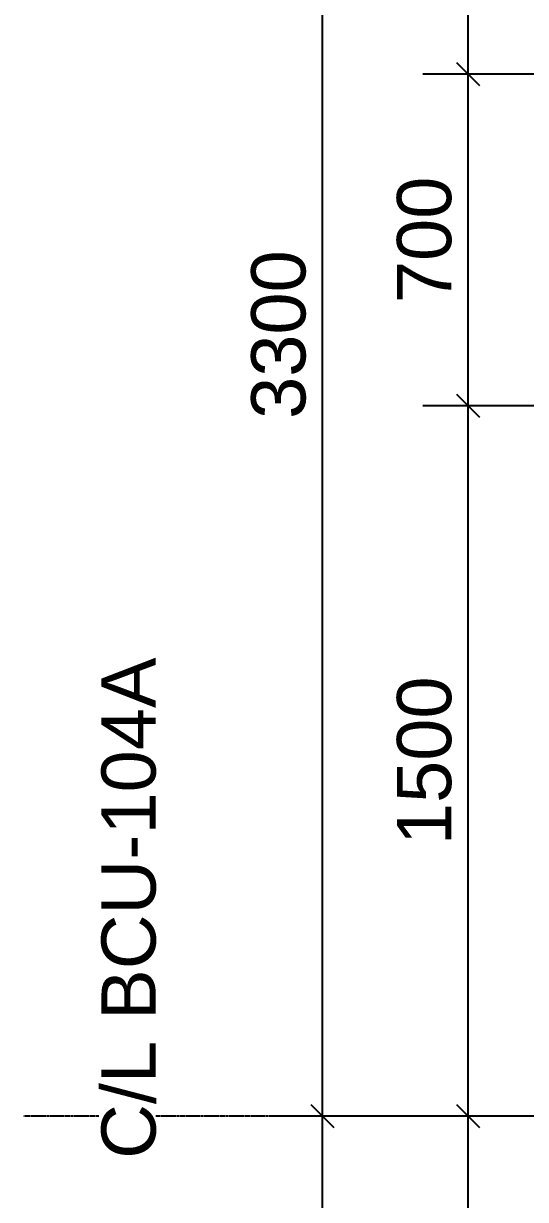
# Model space of a CAD drawing. Header units: millimetres. Extents: x 2102 to 21371, y 12217 to 26594.
# Drawn here: x 6932 to 7992, y 17845 to 20328 of the extents above; entities that cross this region are included whole.
import ezdxf

# ---------------------------------------------------------------- set-up
doc = ezdxf.new("R2010")
doc.units = ezdxf.units.MM
doc.linetypes.add('DXK_LINE_DOT3', pattern=[5.9187, 2.979, -0.9799, 0.9799, -0.9799])
doc.layers.add('6', color=7, linetype='Continuous')
doc.layers.add('7', color=7, linetype='Continuous')
doc.styles.add('Arial', font='arial.ttf', dxfattribs={"height": 0.2})

# ---------------------------------------------------------------- blocks, each defined once
blk = doc.blocks.new('Line-116860372-131663 - 114867')
at = {"layer": '7', "color": 1, "linetype": 'DXK_LINE_DOT3'}
blk.add_line((9575.6, 17195.8), (7450.6, 17195.8), dxfattribs=at)
blk = doc.blocks.new('StraightDimension-116860372-126109 - 114867')
at = {"layer": '6', "color": 3, "linetype": 'Continuous'}
for p, q in [((8654.9, 19040.8), (8594.9, 19100.8)), ((9681.8, 19070.8), (8504.9, 19070.8)), ((8624.9, 17195.8), (8624.9, 19070.8)), ((8594.9, 17225.8), (8654.9, 17165.8)), ((9525.6, 17195.8), (8504.9, 17195.8))]:
    blk.add_line(p, q, dxfattribs=at)
at = {"color": 0}
blk.add_wipeout([(8609.9, 18385.7), (8399.9, 18385.7), (8399.9, 17881), (8609.9, 17881)], dxfattribs=at).dxf.layer = '6'
at = {"layer": '6', "color": 7, "style": 'Arial'}
blk.add_text('1500', height=143.26, rotation=90.0002, dxfattribs=at).set_placement((8579.9, 17911))
blk = doc.blocks.new('StraightDimension-116860372-126110 - 114867')
at = {"layer": '6', "color": 3, "linetype": 'Continuous'}
for p, q in [((8654.9, 17165.8), (8594.9, 17225.8)), ((9525.6, 17195.8), (8504.9, 17195.8)), ((8624.9, 15320.8), (8624.9, 17195.8)), ((8594.9, 15350.8), (8654.9, 15290.8)), ((9288.1, 15320.8), (8504.9, 15320.8))]:
    blk.add_line(p, q, dxfattribs=at)
at = {"color": 0}
blk.add_wipeout([(8609.9, 16510.7), (8399.9, 16510.7), (8399.9, 16006), (8609.9, 16006)], dxfattribs=at).dxf.layer = '6'
at = {"layer": '6', "color": 7, "style": 'Arial'}
blk.add_text('1500', height=143.26, rotation=90.0002, dxfattribs=at).set_placement((8579.9, 16036))
blk = doc.blocks.new('StraightDimension-116860372-120026 - 114867')
at = {"layer": '6', "color": 3, "linetype": 'Continuous'}
for p, q in [((8240.1, 17195.8), (8240.1, 21320.8)), ((8210.1, 17225.8), (8270.1, 17165.8)), ((9525.6, 17195.8), (8120.1, 17195.8))]:
    blk.add_line(p, q, dxfattribs=at)
at = {"color": 0}
blk.add_wipeout([(8225.1, 19510.7), (8015.1, 19510.7), (8015.1, 19006), (8225.1, 19006)], dxfattribs=at).dxf.layer = '6'
at = {"layer": '6', "color": 7, "style": 'Arial'}
blk.add_text('3300', height=143.26, rotation=90.0002, dxfattribs=at).set_placement((8195.1, 19036))
blk = doc.blocks.new('StraightDimension-116860372-120027 - 114867')
at = {"layer": '6', "color": 3, "linetype": 'Continuous'}
for p, q in [((8270.1, 17165.8), (8210.1, 17225.8)), ((9525.6, 17195.8), (8120.1, 17195.8)), ((8240.1, 12570.8), (8240.1, 17195.8))]:
    blk.add_line(p, q, dxfattribs=at)
blk = doc.blocks.new('StraightDimension-116860372-126107 - 114867')
at = {"layer": '6', "color": 3, "linetype": 'Continuous'}
for p, q in [((8654.9, 21290.8), (8594.9, 21350.8)), ((9525.6, 21320.8), (8504.9, 21320.8)), ((8624.9, 19945.8), (8624.9, 21320.8)), ((8594.9, 19975.8), (8654.9, 19915.8)), ((9525.6, 19945.8), (8504.9, 19945.8))]:
    blk.add_line(p, q, dxfattribs=at)
at = {"color": 0}
blk.add_wipeout([(8609.9, 20885.7), (8399.9, 20885.7), (8399.9, 20381), (8609.9, 20381)], dxfattribs=at).dxf.layer = '6'
at = {"layer": '6', "color": 7, "style": 'Arial'}
blk.add_text('1100', height=143.26, rotation=90.0002, dxfattribs=at).set_placement((8579.9, 20411))
blk = doc.blocks.new('StraightDimension-116860372-126108 - 114867')
at = {"layer": '6', "color": 3, "linetype": 'Continuous'}
for p, q in [((8654.9, 19915.8), (8594.9, 19975.8)), ((9525.6, 19945.8), (8504.9, 19945.8)), ((8624.9, 19070.8), (8624.9, 19945.8)), ((8594.9, 19100.8), (8654.9, 19040.8)), ((9681.8, 19070.8), (8504.9, 19070.8))]:
    blk.add_line(p, q, dxfattribs=at)
at = {"color": 0}
blk.add_wipeout([(8609.9, 19705.1), (8399.9, 19705.1), (8399.9, 19311.6), (8609.9, 19311.6)], dxfattribs=at).dxf.layer = '6'
at = {"layer": '6', "color": 7, "style": 'Arial'}
blk.add_text('700', height=143.26, rotation=90.0002, dxfattribs=at).set_placement((8579.9, 19341.6))
blk = doc.blocks.new('Text-116860372-131670 - 114867')
at = {"color": 0, "linetype": 'Continuous'}
blk.add_wipeout([(7799.6, 18405.2), (7649.6, 18405.2), (7649.6, 17082.8), (7799.6, 17082.8)], dxfattribs=at).dxf.layer = '7'
at = {"layer": '7', "color": 7, "linetype": 'Continuous', "style": 'Arial'}
for s, p in [('L BCU-104A', (7799.6, 17282.8)), ('C/', (7799.6, 17082.8))]:
    blk.add_text(s, height=143.26, rotation=90.0002, dxfattribs=at).set_placement(p)

msp = doc.modelspace()

# ---------------------------------------------------------------- block references
at = {"xscale": 0.8, "yscale": 0.8, "zscale": 0.8}
msp.add_blockref('Line-116860372-131663 - 114867', (971.5, 4264.2), dxfattribs=at)

# ---------------------------------------------------------------- next in the draw order: block references
for name in ['StraightDimension-116860372-126109 - 114867', 'Text-116860372-131670 - 114867']:
    msp.add_blockref(name, (971.5, 4264.2), dxfattribs=at)

# ---------------------------------------------------------------- next in the draw order: block references
msp.add_blockref('StraightDimension-116860372-126110 - 114867', (971.5, 4264.2), dxfattribs=at)

# ---------------------------------------------------------------- next in the draw order: block references
msp.add_blockref('StraightDimension-116860372-120026 - 114867', (971.5, 4264.2), dxfattribs=at)

# ---------------------------------------------------------------- next in the draw order: block references
for name in ['StraightDimension-116860372-126107 - 114867', 'StraightDimension-116860372-120027 - 114867']:
    msp.add_blockref(name, (971.5, 4264.2), dxfattribs=at)

# ---------------------------------------------------------------- next in the draw order: block references
msp.add_blockref('StraightDimension-116860372-126108 - 114867', (971.5, 4264.2), dxfattribs=at)

doc.saveas('drawing.dxf')
